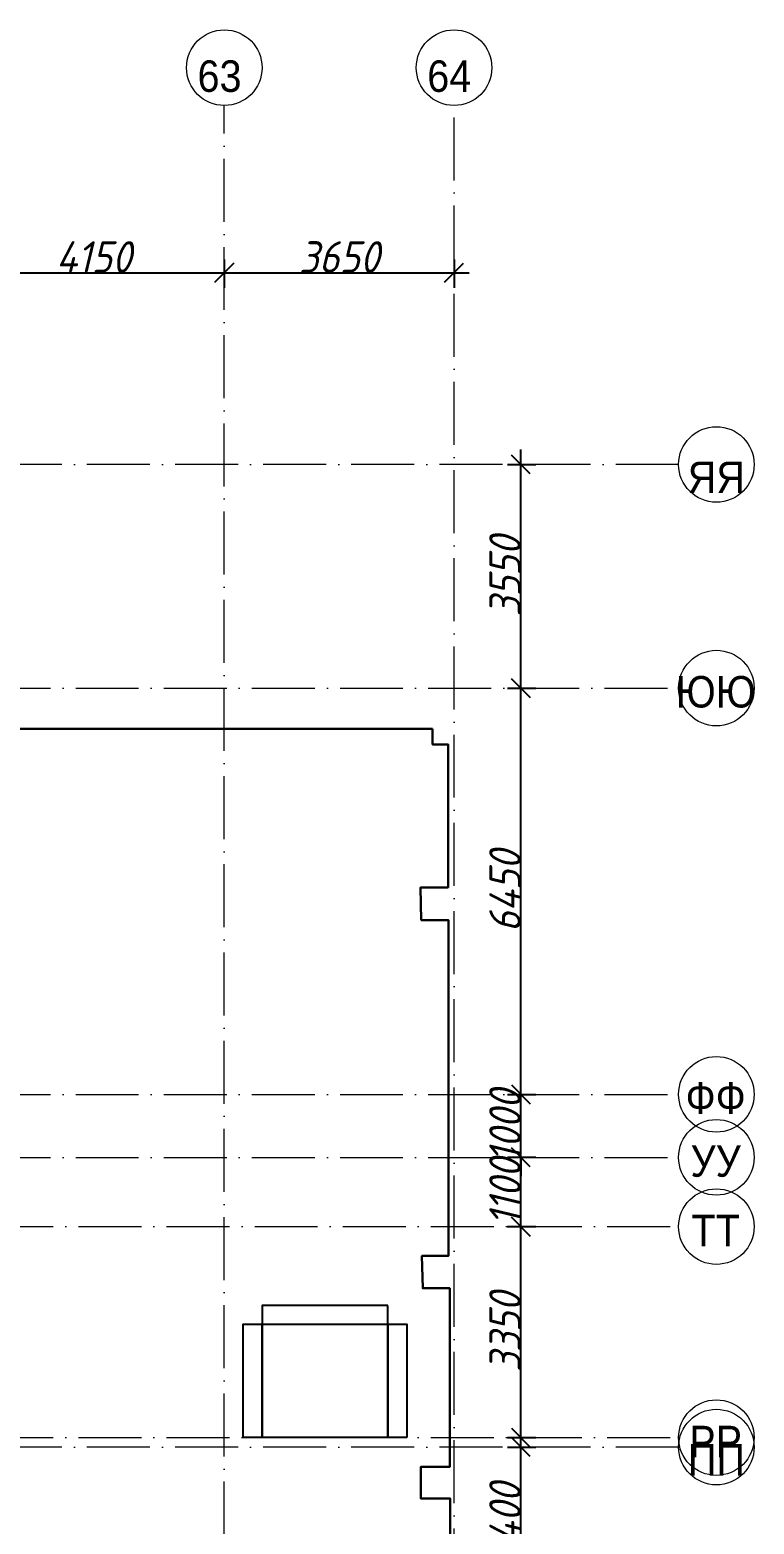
# Model space of a CAD drawing. Header units: millimetres. Extents: x -537608 to 253996, y -217170 to 186033.
# Drawn here: x 84175 to 95682, y 103683 to 127406 of the extents above; entities that cross this region are included whole.
import ezdxf

# ---------------------------------------------------------------- set-up
doc = ezdxf.new("R2010")
doc.units = ezdxf.units.MM
doc.linetypes.add('50_200_ШТРИХ_1Т_ш5_п1_п1_', pattern=[1400, 1000, -200, 0, -200])
doc.layers.add('A-ANNO-DIMS', color=7, linetype='Continuous', lineweight=9)
for name, color, linetype, lineweight, true_color in [('Оси-1', 7, 'Continuous', 20, 0xaaaaaa), ('Оси-2', 7, 'Continuous', 9, 0xaaaaaa), ('Оси-3', 7, '50_200_ШТРИХ_1Т_ш5_п1_п1_', 9, 0xaaaaaa)]:
    doc.layers.add(name, color=color, linetype=linetype, lineweight=lineweight, true_color=true_color)
doc.styles.add('Arial', font='arial.ttf', dxfattribs={"width": 0.9, "height": 500})
doc.styles.add('ISOCPEUR_I_1', font='isocpeui.ttf', dxfattribs={"width": 0.9, "height": 500})
doc.dimstyles.new('ISO-2_5_0_9К_БОЛЬШОЙ', dxfattribs={"dimscale": 304.8, "dimtxt": 497.990588, "dimasz": 0.984252, "dimexe": 0.787402, "dimexo": 0, "dimgap": 0, "dimtad": 1, "dimdec": 0, "dimzin": 0, "dimdsep": 46, "dimtxsty": 'ISOCPEUR_I_1', "dimblk1": 'OBLIQUE', "dimblk2": 'OBLIQUE', "dimsah": 1, "dimcen": 0.09, "dimdle": 0.787402, "dimazin": 0, "dimtfac": 1, "dimtdec": 4, "dimtix": 1, "dimtmove": 0, "dimatfit": 3, "dimfxl": 1, "dimtvp": 1, "dimtolj": 1, "dimtzin": 0, "dimarcsym": 2})

# ---------------------------------------------------------------- blocks, each defined once
blk = doc.blocks.new('Ось сетки - Круг_Ø6_00__ISO-2_5_0_9K_-17386508-АИ_План этажа_Стены_3')
at = {"layer": 'Оси-1'}
blk.add_circle((0, 0), 3, dxfattribs=at)
blk = doc.blocks.new('_Oblique')
at = {"color": 0, "linetype": 'ByBlock', "lineweight": -2}
blk.add_line((-0.5, -0.5), (0.5, 0.5), dxfattribs=at)
blk = doc.blocks.new('*D35')
at = {"layer": 'A-ANNO-DIMS', "color": 0, "lineweight": -2, "transparency": 16777216}
for p, q in [((45551, 102266), (45551, 105146)), ((45339, 104906), (45791, 104906)), ((45339, 102506), (45791, 102506))]:
    blk.add_line(p, q, dxfattribs=at)
at = {"layer": 'Defpoints', "color": 0, "transparency": 16777216}
for p in [(45339, 104906), (45551, 104906), (45339, 102506)]:
    blk.add_point(p, dxfattribs=at)
at = {"layer": 'A-ANNO-DIMS', "color": 0, "lineweight": -2, "transparency": 16777216, "xscale": 300, "yscale": 300, "zscale": 300}
for p, rotation in [((45551, 104906), 90), ((45551, 102506), 270)]:
    blk.add_blockref('_Oblique', p, dxfattribs=dict(at, rotation=rotation))
at = {"layer": 'A-ANNO-DIMS', "color": 0, "transparency": 16777216, "insert": (45301, 103706), "char_height": 500, "width": 1562.92, "attachment_point": 5, "rotation": 90, "style": 'ISOCPEUR_I_1'}
blk.add_mtext('\\A1;2400', dxfattribs=at)
blk = doc.blocks.new('*D36')
at = {"layer": 'A-ANNO-DIMS', "color": 0, "lineweight": -2, "transparency": 16777216}
for p, q in [((45551, 104816), (45551, 108646)), ((45339, 108406), (45791, 108406)), ((45339, 105056), (45791, 105056))]:
    blk.add_line(p, q, dxfattribs=at)
at = {"layer": 'Defpoints', "color": 0, "transparency": 16777216}
for p in [(45339, 108406), (45551, 108406), (45339, 105056)]:
    blk.add_point(p, dxfattribs=at)
at = {"layer": 'A-ANNO-DIMS', "color": 0, "lineweight": -2, "transparency": 16777216, "xscale": 300, "yscale": 300, "zscale": 300}
for p, rotation in [((45551, 108406), 90), ((45551, 105056), 270)]:
    blk.add_blockref('_Oblique', p, dxfattribs=dict(at, rotation=rotation))
at = {"layer": 'A-ANNO-DIMS', "color": 0, "transparency": 16777216, "insert": (45301, 106731), "char_height": 500, "width": 1516.96, "attachment_point": 5, "rotation": 90, "style": 'ISOCPEUR_I_1'}
blk.add_mtext('\\A1;3350', dxfattribs=at)
blk = doc.blocks.new('*D37')
at = {"layer": 'A-ANNO-DIMS', "color": 0, "lineweight": -2, "transparency": 16777216}
for p, q in [((45551, 108166), (45551, 109746)), ((45339, 109506), (45791, 109506)), ((45339, 108406), (45791, 108406))]:
    blk.add_line(p, q, dxfattribs=at)
at = {"layer": 'Defpoints', "color": 0, "transparency": 16777216}
for p in [(45339, 109506), (45551, 109506), (45339, 108406)]:
    blk.add_point(p, dxfattribs=at)
at = {"layer": 'A-ANNO-DIMS', "color": 0, "lineweight": -2, "transparency": 16777216, "xscale": 300, "yscale": 300, "zscale": 300}
for p, rotation in [((45551, 109506), 90), ((45551, 108406), 270)]:
    blk.add_blockref('_Oblique', p, dxfattribs=dict(at, rotation=rotation))
at = {"layer": 'A-ANNO-DIMS', "color": 0, "transparency": 16777216, "insert": (45301, 108956), "char_height": 500, "width": 1287.11, "attachment_point": 5, "rotation": 90, "style": 'ISOCPEUR_I_1'}
blk.add_mtext('\\A1;1100', dxfattribs=at)
blk = doc.blocks.new('*D38')
at = {"layer": 'A-ANNO-DIMS', "color": 0, "lineweight": -2, "transparency": 16777216}
for p, q in [((45551, 110506), (45551, 110806)), ((45339, 110506), (45791, 110506)), ((45551, 109506), (45551, 110506)), ((45339, 109506), (45791, 109506)), ((45551, 109506), (45551, 109206))]:
    blk.add_line(p, q, dxfattribs=at)
at = {"layer": 'Defpoints', "color": 0, "transparency": 16777216}
for p in [(45339, 110506), (45551, 110506), (45339, 109506)]:
    blk.add_point(p, dxfattribs=at)
at = {"layer": 'A-ANNO-DIMS', "color": 0, "lineweight": -2, "transparency": 16777216, "xscale": 300, "yscale": 300, "zscale": 300}
for p, rotation in [((45551, 110506), 270), ((45551, 109506), 90)]:
    blk.add_blockref('_Oblique', p, dxfattribs=dict(at, rotation=rotation))
at = {"layer": 'A-ANNO-DIMS', "color": 0, "transparency": 16777216, "insert": (45301, 110006), "char_height": 500, "width": 1402.04, "attachment_point": 5, "rotation": 90, "style": 'ISOCPEUR_I_1'}
blk.add_mtext('\\A1;1000', dxfattribs=at)
blk = doc.blocks.new('*D39')
at = {"layer": 'A-ANNO-DIMS', "color": 0, "lineweight": -2, "transparency": 16777216}
for p, q in [((45551, 110266), (45551, 117195)), ((45339, 116955), (45791, 116955)), ((45339, 110506), (45791, 110506))]:
    blk.add_line(p, q, dxfattribs=at)
at = {"layer": 'Defpoints', "color": 0, "transparency": 16777216}
for p in [(45339, 116955), (45551, 116955), (45339, 110506)]:
    blk.add_point(p, dxfattribs=at)
at = {"layer": 'A-ANNO-DIMS', "color": 0, "lineweight": -2, "transparency": 16777216, "xscale": 300, "yscale": 300, "zscale": 300}
for p, rotation in [((45551, 116955), 90), ((45551, 110506), 270)]:
    blk.add_blockref('_Oblique', p, dxfattribs=dict(at, rotation=rotation))
at = {"layer": 'A-ANNO-DIMS', "color": 0, "transparency": 16777216, "insert": (45301, 113731), "char_height": 500, "width": 1562.92, "attachment_point": 5, "rotation": 90, "style": 'ISOCPEUR_I_1'}
blk.add_mtext('\\A1;6450', dxfattribs=at)
blk = doc.blocks.new('*D40')
at = {"layer": 'A-ANNO-DIMS', "color": 0, "lineweight": -2, "transparency": 16777216}
for p, q in [((45551, 116715), (45551, 120746)), ((45339, 120506), (45791, 120506)), ((45339, 116955), (45791, 116955))]:
    blk.add_line(p, q, dxfattribs=at)
at = {"layer": 'Defpoints', "color": 0, "transparency": 16777216}
for p in [(45339, 120506), (45551, 120506), (45339, 116955)]:
    blk.add_point(p, dxfattribs=at)
at = {"layer": 'A-ANNO-DIMS', "color": 0, "lineweight": -2, "transparency": 16777216, "xscale": 300, "yscale": 300, "zscale": 300}
for p, rotation in [((45551, 120506), 90), ((45551, 116955), 270)]:
    blk.add_blockref('_Oblique', p, dxfattribs=dict(at, rotation=rotation))
at = {"layer": 'A-ANNO-DIMS', "color": 0, "transparency": 16777216, "insert": (45301, 118731), "char_height": 500, "width": 1516.96, "attachment_point": 5, "rotation": 90, "style": 'ISOCPEUR_I_1'}
blk.add_mtext('\\A1;3550', dxfattribs=at)
blk = doc.blocks.new('*D44')
at = {"layer": 'A-ANNO-DIMS', "color": 0, "lineweight": -2, "transparency": 16777216}
for p, q in [((36691, 123762), (36691, 123310)), ((40841, 123762), (40841, 123310)), ((36451, 123550), (41081, 123550))]:
    blk.add_line(p, q, dxfattribs=at)
at = {"layer": 'Defpoints', "color": 0, "transparency": 16777216}
for p in [(36691, 123762), (40841, 123762), (40841, 123550)]:
    blk.add_point(p, dxfattribs=at)
at = {"layer": 'A-ANNO-DIMS', "color": 0, "lineweight": -2, "transparency": 16777216, "xscale": 300, "yscale": 300, "zscale": 300, "rotation": 180}
blk.add_blockref('_Oblique', (36691, 123550), dxfattribs=at)
at = {"layer": 'A-ANNO-DIMS', "color": 0, "lineweight": -2, "transparency": 16777216, "xscale": 300, "yscale": 300, "zscale": 300}
blk.add_blockref('_Oblique', (40841, 123550), dxfattribs=at)
at = {"layer": 'A-ANNO-DIMS', "color": 0, "transparency": 16777216, "insert": (38766, 123800), "char_height": 500, "width": 1448, "attachment_point": 5, "style": 'ISOCPEUR_I_1'}
blk.add_mtext('\\A1;4150', dxfattribs=at)
blk = doc.blocks.new('*D45')
at = {"layer": 'A-ANNO-DIMS', "color": 0, "lineweight": -2, "transparency": 16777216}
for p, q in [((40841, 123762), (40841, 123310)), ((44491, 123762), (44491, 123310)), ((40601, 123550), (44731, 123550))]:
    blk.add_line(p, q, dxfattribs=at)
at = {"layer": 'Defpoints', "color": 0, "transparency": 16777216}
for p in [(40841, 123762), (44491, 123762), (44491, 123550)]:
    blk.add_point(p, dxfattribs=at)
at = {"layer": 'A-ANNO-DIMS', "color": 0, "lineweight": -2, "transparency": 16777216, "xscale": 300, "yscale": 300, "zscale": 300, "rotation": 180}
blk.add_blockref('_Oblique', (40841, 123550), dxfattribs=at)
at = {"layer": 'A-ANNO-DIMS', "color": 0, "lineweight": -2, "transparency": 16777216, "xscale": 300, "yscale": 300, "zscale": 300}
blk.add_blockref('_Oblique', (44491, 123550), dxfattribs=at)
at = {"layer": 'A-ANNO-DIMS', "color": 0, "transparency": 16777216, "insert": (42666, 123800), "char_height": 500, "width": 1516.96, "attachment_point": 5, "style": 'ISOCPEUR_I_1'}
blk.add_mtext('\\A1;3650', dxfattribs=at)
blk = doc.blocks.new('osi')
at = {"layer": 'Оси-3'}
for p, q in [((40840.8, 82355.8), (40840.8, 126205.7)), ((44490.8, 83013.9), (44490.8, 126205.7)), ((48058.7, 120505.8), (6276.8, 120505.8)), ((6276.8, 116955.5), (48058.7, 116955.5)), ((6276.8, 110505.8), (48058.7, 110505.8)), ((6276.8, 109505.8), (48058.7, 109505.8)), ((25922, 108405.8), (48058.7, 108405.8)), ((48058.7, 104905.8), (6276.8, 104905.8)), ((25922, 105055.8), (48058.7, 105055.8))]:
    blk.add_line(p, q, dxfattribs=at)
at = {"layer": 'Оси-1', "xscale": 199.9999999999999, "yscale": 199.9999999999999, "zscale": 199.9999999999999}
for p in [(40840.8, 126805.7), (44490.8, 126805.7), (44490.8, 126805.7)]:
    blk.add_blockref('Ось сетки - Круг_Ø6_00__ISO-2_5_0_9K_-17386508-АИ_План этажа_Стены_3', p, dxfattribs=at)
for p, rotation in [((48658.7, 120505.8), 89.9999999999998), ((48658.7, 116955.5), 269.9999999999995), ((48658.7, 110505.8), 269.9999999999995), ((48658.7, 109505.8), 269.9999999999995), ((48658.7, 108405.8), 269.9999999999995), ((48658.7, 105055.8), 269.9999999999995), ((48658.7, 104905.8), 89.99999999999982)]:
    blk.add_blockref('Ось сетки - Круг_Ø6_00__ISO-2_5_0_9K_-17386508-АИ_План этажа_Стены_3', p, dxfattribs=dict(at, rotation=rotation))
at = {"layer": 'Оси-2', "char_height": 500, "attachment_point": 5, "line_spacing_factor": 0.936439, "style": 'Arial'}
for s, insert, width in [('\\pxqc,t4.572,9.144,13.716,18.288,22.86,27.432,32.004,36.576,41.148,45.72,50.292,54.864,59.436,64.008,68.58,73.152,77.724,82.296,86.868,91.44,96.012,100.584,105.156,109.728,114.3,118.872,123.444,128.016,132.588,137.16,141.732,146.304;{63}', (40764.8, 126668.2), 702), ('\\pxqc,t4.572,9.144,13.716,18.288,22.86,27.432,32.004,36.576,41.148,45.72,50.292,54.864,59.436,64.008,68.58,73.152,77.724,82.296,86.868,91.44,96.012,100.584,105.156,109.728,114.3,118.872,123.444,128.016,132.588,137.16,141.732,146.304;{64}', (44414.8, 126668.2), 702), ('\\pxqc,t4.572,9.144,13.716,18.288,22.86,27.432,32.004,36.576,41.148,45.72,50.292,54.864,59.436,64.008,68.58,73.152,77.724,82.296,86.868,91.44,96.012,100.584,105.156,109.728,114.3,118.872,123.444,128.016,132.588,137.16,141.732,146.304;{64}', (44414.8, 126668.2), 702), ('\\pxqc,t4.572,9.144,13.716,18.288,22.86,27.432,32.004,36.576,41.148,45.72,50.292,54.864,59.436,64.008,68.58,73.152,77.724,82.296,86.868,91.44,96.012,100.584,105.156,109.728,114.3,118.872,123.444,128.016,132.588,137.16,141.732,146.304;{ЯЯ}', (48658.5, 120302.9), 916.2), ('\\pxqc,t4.572,9.144,13.716,18.288,22.86,27.432,32.004,36.576,41.148,45.72,50.292,54.864,59.436,64.008,68.58,73.152,77.724,82.296,86.868,91.44,96.012,100.584,105.156,109.728,114.3,118.872,123.444,128.016,132.588,137.16,141.732,146.304;{ЮЮ}', (48648.2, 116893.7), 1297.8), ('\\pxqc,t4.572,9.144,13.716,18.288,22.86,27.432,32.004,36.576,41.148,45.72,50.292,54.864,59.436,64.008,68.58,73.152,77.724,82.296,86.868,91.44,96.012,100.584,105.156,109.728,114.3,118.872,123.444,128.016,132.588,137.16,141.732,146.304;{ФФ}', (48647.3, 110444), 964.8), ('\\pxqc,t4.572,9.144,13.716,18.288,22.86,27.432,32.004,36.576,41.148,45.72,50.292,54.864,59.436,64.008,68.58,73.152,77.724,82.296,86.868,91.44,96.012,100.584,105.156,109.728,114.3,118.872,123.444,128.016,132.588,137.16,141.732,146.304;{УУ}', (48647.3, 109444), 822.6), ('\\pxqc,t4.572,9.144,13.716,18.288,22.86,27.432,32.004,36.576,41.148,45.72,50.292,54.864,59.436,64.008,68.58,73.152,77.724,82.296,86.868,91.44,96.012,100.584,105.156,109.728,114.3,118.872,123.444,128.016,132.588,137.16,141.732,146.304;{ТТ}', (48648.2, 108344), 797.4), ('\\pxqc,t4.572,9.144,13.716,18.288,22.86,27.432,32.004,36.576,41.148,45.72,50.292,54.864,59.436,64.008,68.58,73.152,77.724,82.296,86.868,91.44,96.012,100.584,105.156,109.728,114.3,118.872,123.444,128.016,132.588,137.16,141.732,146.304;{РР}', (48647.3, 104994), 846), ('\\pxqc,t4.572,9.144,13.716,18.288,22.86,27.432,32.004,36.576,41.148,45.72,50.292,54.864,59.436,64.008,68.58,73.152,77.724,82.296,86.868,91.44,96.012,100.584,105.156,109.728,114.3,118.872,123.444,128.016,132.588,137.16,141.732,146.304;{ПП}', (48658.5, 104702.9), 916.2)]:
    blk.add_mtext(s, dxfattribs=dict(at, insert=insert, width=width))
at = {"layer": 'A-ANNO-DIMS'}
for base, p1, p2, override, picture, middle in [((40840.8, 123550.1), (36690.8, 123762.2), (40840.8, 123762.2), {"dimpost": '<>', "dimfxl": 4150}, '*D44', (38765.8, 123800.1)), ((44490.8, 123550.1), (40840.8, 123762.2), (44490.8, 123762.2), {"dimpost": '<>', "dimfxl": 3650}, '*D45', (42665.8, 123800.1))]:
    dim = blk.add_linear_dim(base=base, p1=p1, p2=p2, dimstyle='ISO-2_5_0_9К_БОЛЬШОЙ', override=override, dxfattribs=at)
    dim.commit()
    dim.dimension.update_dxf_attribs({"geometry": picture, "text_midpoint": middle})
for base, p1, p2, override, picture, middle in [((45551.2, 120505.8), (45339.1, 116955.5), (45339.1, 120505.8), {"dimpost": '<>', "dimfxl": 3550.347485}, '*D40', (45301.2, 118730.6)), ((45551.2, 116955.5), (45339.1, 110505.8), (45339.1, 116955.5), {"dimpost": '<>', "dimfxl": 6449.652515}, '*D39', (45301.2, 113730.6)), ((45551.2, 110505.8), (45339.1, 109505.8), (45339.1, 110505.8), {"dimpost": '<>', "dimfxl": 1000}, '*D38', (45301.2, 110005.8)), ((45551.2, 109505.8), (45339.1, 108405.8), (45339.1, 109505.8), {"dimpost": '<>', "dimfxl": 1100}, '*D37', (45301.2, 108955.8)), ((45551.2, 108405.8), (45339.1, 105055.8), (45339.1, 108405.8), {"dimpost": '<>', "dimfxl": 3350}, '*D36', (45301.2, 106730.8)), ((45551.2, 104905.8), (45339.1, 102505.8), (45339.1, 104905.8), {"dimpost": '<>', "dimfxl": 2400}, '*D35', (45301.2, 103705.8))]:
    dim = blk.add_linear_dim(base=base, p1=p1, p2=p2, angle=90, dimstyle='ISO-2_5_0_9К_БОЛЬШОЙ', override=override, dxfattribs=at)
    dim.commit()
    dim.dimension.update_dxf_attribs({"geometry": picture, "text_midpoint": middle})

msp = doc.modelspace()

# ---------------------------------------------------------------- linework, layer by layer
at = {"lineweight": 30}
for points in [[(90573.4435, 116306.3745), (83601.4435, 116306.3745), (83601.4435, 116096.3745), (83061.4435, 116096.3745), (83061.4435, 116096.3745)], [(90573.4435, 116306.3745), (90573.4435, 116061.3745), (90818.4435, 116061.3745), (90818.4435, 113790.4428), (90383.4435, 113790.4428), (90394.0501, 113271.7119), (90824.0501, 113271.7119), (90824.0501, 107940.4428), (90404.0501, 107940.4428), (90418.1922, 107426.4428), (90846.1922, 107426.4428), (90846.1922, 104590.4428), (90386.1922, 104590.4428), (90386.1922, 104090.4428), (90851.1922, 104090.4428), (90851.1922, 98860.4428), (90396.1922, 98860.4428), (90396.1922, 98371.4428), (90852.1922, 98371.4428), (90852.1922, 95840.4428), (90397.1922, 95840.4428), (90397.1922, 95340.4428), (90854.0501, 95340.4428), (90858.6207, 90781.4428)]]:
    msp.add_lwpolyline(points, dxfattribs=at)
at = {"color": 5}
for points in [[(89863.1764, 107155.814), (87863.1764, 107155.814), (87863.1764, 106855.814), (89863.1764, 106855.814)], [(87863.1764, 105055.814), (87563.1764, 105055.814), (87563.1764, 106855.814), (87863.1764, 106855.814)], [(89863.1764, 105055.814), (87863.1764, 105055.814), (87863.1764, 106855.814), (89863.1764, 106855.814)], [(89863.1764, 105055.814), (89863.1764, 105055.814), (89863.1764, 106855.814), (89863.1764, 106855.814)], [(90163.1764, 105055.814), (89863.1764, 105055.814), (89863.1764, 106855.814), (90163.1764, 106855.814)]]:
    msp.add_lwpolyline(points, close=True, dxfattribs=at)

# ---------------------------------------------------------------- block references
msp.add_blockref('osi', (46423.6239, 0))

doc.saveas('drawing.dxf')
